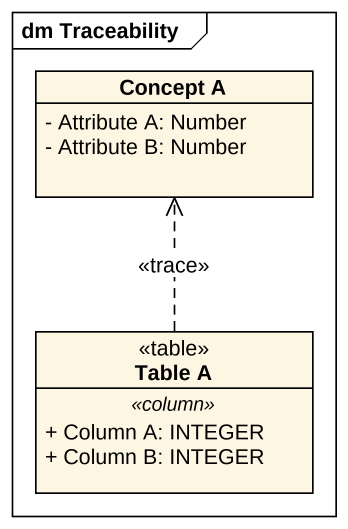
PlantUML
@startuml
mainframe dm Traceability
hide circle
hide empty members
skinparam classAttributeIconSize 0
class "Concept A" as Concept_A {
  - Attribute A: Number
  - Attribute B: Number
}
class "Table A" as Table_A <<table>> {
  .. <<column>> ..
  + Column A: INTEGER
  + Column B: INTEGER
}
Table_A .up.> Concept_A : <<trace>>
@enduml
